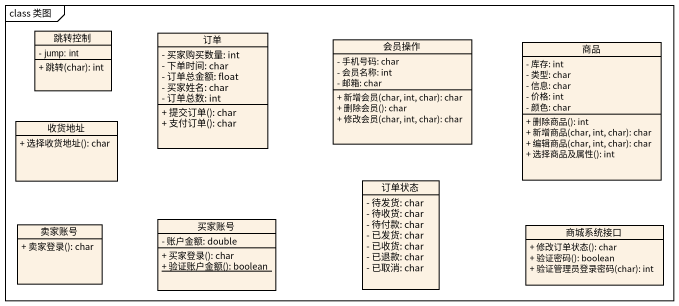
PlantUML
@startuml
mainframe class 类图
hide circle
hide empty members
skinparam classAttributeIconSize 0
class 跳转控制 {
  - jump: int
  + 跳转(char): int
}
class 订单 {
  - 买家购买数量: int
  - 下单时间: char
  - 订单总金额: float
  - 买家姓名: char
  - 订单总数: int
  + 提交订单(): char
  + 支付订单(): char
}
class 会员操作 {
  - 手机号码: char
  - 会员名称: int
  - 邮箱: char
  + 新增会员(char, int, char): char
  + 删除会员(): char
  + 修改会员(char, int, char): char
}
class 商品 {
  - 库存: int
  - 类型: char
  - 信息: char
  - 价格: int
  - 颜色: char
  + 删除商品(): int
  + 新增商品(char, int, char): char
  + 编辑商品(char, int, char): char
  + 选择商品及属性(): int
}
class 收货地址 {
  + 选择收货地址(): char
}
class 订单状态 {
  - 待发货: char
  - 待收货: char
  - 待付款: char
  - 已发货: char
  - 已收货: char
  - 已退款: char
  - 已取消: char
}
class 卖家账号 {
  + 卖家登录(): char
}
class 买家账号 {
  - 账户金额: double
  {abstract} + 买家登录(): char
  {static} + 验证账户金额(): boolean
}
class 商城系统接口 {
  + 修改订单状态(): char
  {abstract} + 验证密码(): boolean
  + 验证管理员登录密码(char): int
}
@enduml
